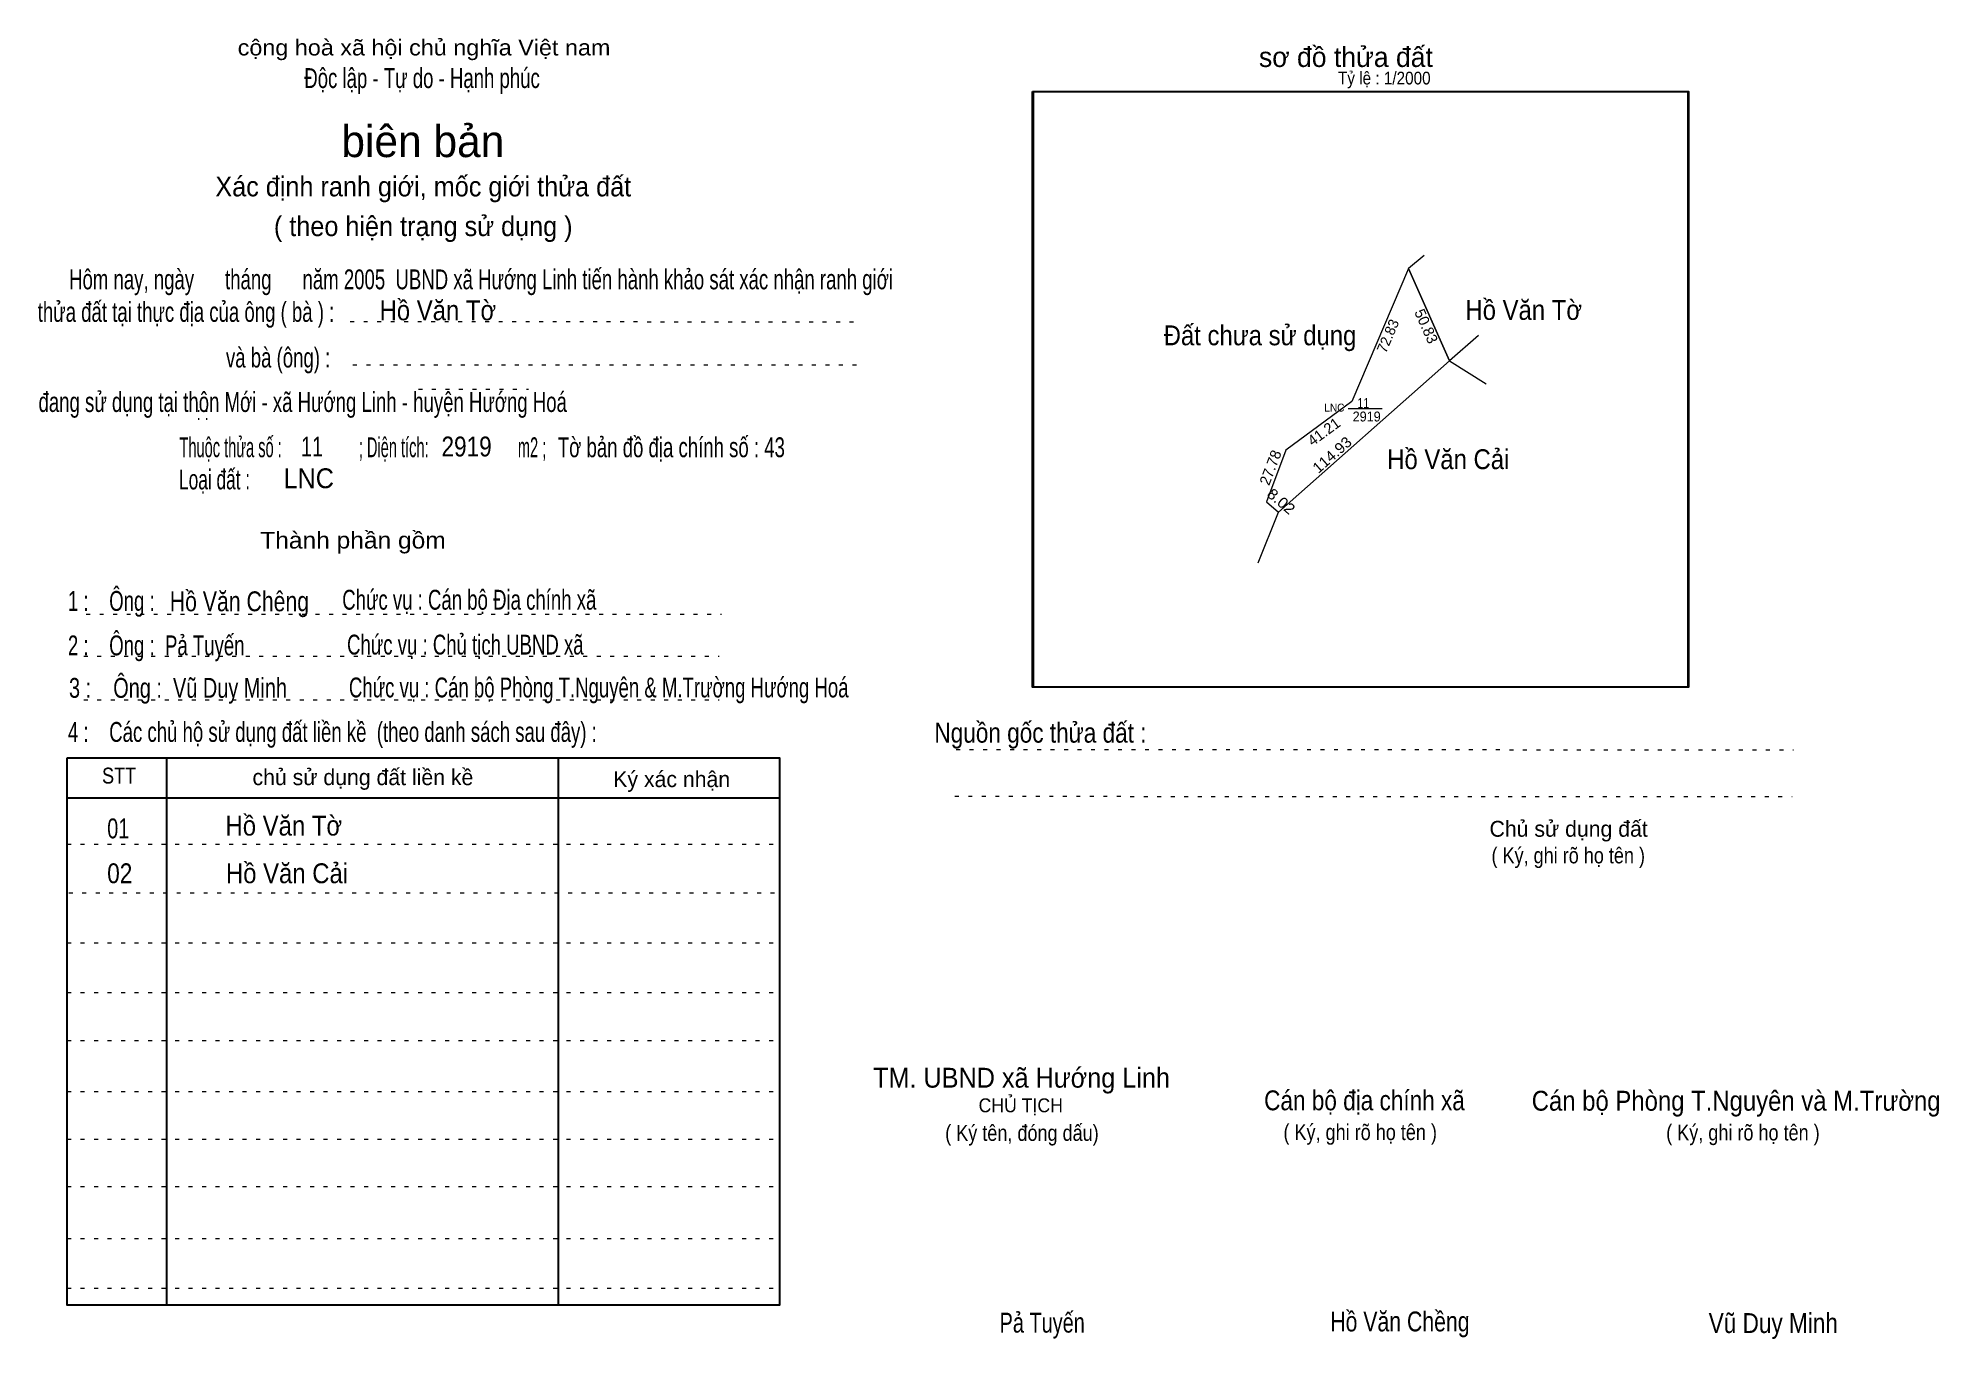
# Model space of a CAD drawing. Header units: centimetres. Extents: x -1.5 to 46.4, y -3.9 to 28.9.
import ezdxf
from ezdxf.enums import TextEntityAlignment as Align

# ---------------------------------------------------------------- set-up
doc = ezdxf.new("R2010")
doc.units = ezdxf.units.CM
doc.header["$LTSCALE"] = 0.2
doc.linetypes.add('DOTTED', pattern=[1.5, 0.3, -1.2])
for name, color, linetype in [('1', 7, 'Continuous'), ('16', 7, 'Continuous'), ('34', 7, 'Continuous'), ('51', 7, 'Continuous')]:
    doc.layers.add(name, color=color, linetype=linetype)
for name, color, linetype, lineweight in [('15', 7, 'Continuous', 13), ('2', 7, 'Continuous', 25), ('22', 7, 'Continuous', 13), ('5', 7, 'DOTTED', 13)]:
    doc.layers.add(name, color=color, linetype=linetype, lineweight=lineweight)

msp = doc.modelspace()

# ---------------------------------------------------------------- linework, layer by layer
at = {"layer": '15'}
msp.add_line((31.51, 19.54), (32.36, 19.54), dxfattribs=at)
at = {"layer": '2'}
msp.add_lwpolyline([(23.56, 27.52), (40.06, 27.52), (40.06, 12.52), (23.56, 12.52)], close=True, dxfattribs=at)
at = {"layer": '22'}
for p, q in [((34.06, 20.74), (34.98, 20.16)), ((29.24, 15.65), (29.75, 16.93))]:
    msp.add_line(p, q, dxfattribs=at)
msp.add_lwpolyline([(34.06, 20.74), (33.03, 23.06), (31.6, 19.71), (29.94, 18.49), (29.45, 17.19), (29.75, 16.93)], close=True, dxfattribs=at)
for points in [[(33.03, 23.06), (31.6, 19.71), (29.94, 18.49), (29.45, 17.19), (29.75, 16.93)], [(33.42, 23.39), (33.03, 23.06), (34.06, 20.74)], [(34.79, 21.38), (34.06, 20.74), (29.75, 16.93)]]:
    msp.add_lwpolyline(points, dxfattribs=at)
at = {"layer": '5'}
for p, q in [((6.37, 21.73), (19.21, 21.72)), ((6.44, 20.64), (19.25, 20.64)), ((8.09, 20.02), (10.86, 20.02)), ((-0.28, 14.36), (15.72, 14.36)), ((-0.34, 13.3), (15.66, 13.3)), ((-0.34, 12.2), (15.66, 12.2)), ((21.63, 10.95), (42.72, 10.94)), ((21.6, 9.77), (42.69, 9.76)), ((-0.76, 8.56), (17.18, 8.56)), ((-0.72, 7.34), (17.22, 7.34)), ((-0.76, 6.08), (17.18, 6.08)), ((-0.76, 4.83), (17.18, 4.83)), ((-0.76, 3.62), (17.18, 3.62)), ((-0.76, 2.33), (17.18, 2.33)), ((-0.76, 1.13), (17.18, 1.13)), ((-0.76, -0.06), (17.18, -0.06)), ((-0.76, -1.37), (17.18, -1.37)), ((-0.76, -2.62), (17.18, -2.62))]:
    msp.add_line(p, q, dxfattribs=at)
at = {"layer": '5', "linetype": 'Continuous', "lineweight": 25}
for p, q in [((1.74, 10.74), (1.74, -3.05)), ((11.61, 10.74), (11.61, -3.05)), ((-0.76, 9.73), (17.18, 9.73))]:
    msp.add_line(p, q, dxfattribs=at)
for points in [[(23.58, 27.52), (40.08, 27.52), (40.08, 12.52), (23.58, 12.52)], [(-0.76, 10.74), (17.18, 10.74), (17.18, -3.05), (-0.76, -3.05)]]:
    msp.add_lwpolyline(points, close=True, dxfattribs=at)

# ---------------------------------------------------------------- texts
at = {"layer": '1'}
for s, width, p in [('Đất chưa sử dụng', 0.9, (26.86, 21.13)), ('01', 0.75, (0.25, 8.71)), ('02', 0.85, (0.25, 7.58))]:
    msp.add_text(s, height=0.5, dxfattribs=dict(at, width=width)).set_placement(p)
at = {"layer": '15'}
for s, width, p in [('11', 0.8, (31.74, 19.55)), ('2919', 0.95, (31.62, 19.21))]:
    msp.add_text(s, height=0.25, dxfattribs=dict(at, width=width)).set_placement(p)
at = {"layer": '16', "width": 0.9}
for s, p in [('Hồ Văn Tờ', (7.11, 21.76)), ('Hồ Văn Tờ', (34.46, 21.77)), ('Hồ Văn Cải', (32.49, 18.01)), ('Hồ Văn Tờ', (3.23, 8.78)), ('Hồ Văn Cải', (3.24, 7.58))]:
    msp.add_text(s, height=0.5, dxfattribs=at).set_placement(p)
at = {"layer": '22', "width": 0.95}
msp.add_text('LNC', height=0.2, dxfattribs=at).set_placement((31.16, 19.46), align=Align.CENTER)
at = {"layer": '34'}
for s, height, width, p in [(': : ', 0.32, 0.85, (2.5, 19.25)), ('11', 0.5, 0.75, (5.13, 18.33)), ('2919', 0.5, 0.85, (8.67, 18.33)), ('LNC', 0.5, 0.95, (4.69, 17.53))]:
    msp.add_text(s, height=height, dxfattribs=dict(at, width=width)).set_placement(p)
at = {"layer": '5'}
for s, height, width, p in [('cộng hoà xã hội chủ nghĩa Việt nam', 0.4, 1.1, (8.23, 28.43)), ('Độc lập - Tự do - Hạnh phúc', 0.5, 0.7, (8.18, 27.61)), ('Xác định ranh giới, mốc giới thửa đất', 0.5, 0.95, (8.21, 24.88)), ('( theo hiện trạng sử dụng )', 0.5, 0.95, (8.21, 23.88)), ('Thành phần gồm', 0.42, 1.1, (6.44, 16.01)), ('Hồ Văn Chêng', 0.5, 0.8, (3.58, 14.43)), ('Chức vụ : Cán bộ Địa chính xã', 0.5, 0.7, (9.37, 14.47)), ('Chức vụ : Chủ tịch UBND xã', 0.5, 0.7, (9.27, 13.34)), ('Chức vụ : Cán bộ Phòng T.Nguyên & M.Trường Hướng Hoá', 0.5, 0.7, (12.63, 12.26)), ('    Nguồn gốc thửa đất :', 0.5, 0.85, (23.44, 11.12)), ('( Ký, ghi rõ họ tên )', 0.4, 0.85, (37.05, 8.08)), ('CHỦ TỊCH', 0.35, 0.95, (23.26, 1.81)), ('( Ký tên, đóng dấu)', 0.4, 0.85, (23.29, 1.09)), ('( Ký, ghi rõ họ tên )', 0.4, 0.85, (31.81, 1.11)), ('( Ký, ghi rõ họ tên )', 0.4, 0.85, (41.45, 1.1)), ('Pả Tuyến', 0.5, 0.75, (23.8, -3.74)), ('Hồ Văn Chềng', 0.5, 0.8, (32.81, -3.71)), ('Vũ Duy Minh', 0.5, 0.85, (42.215, -3.75))]:
    msp.add_text(s, height=height, dxfattribs=dict(at, width=width)).set_placement(p, align=Align.CENTER)
msp.add_text('sơ đồ thửa đất', height=0.5, dxfattribs=at).set_placement((29.26, 28.14))
for s, height, p in [('biên bản', 0.8, (8.2, 25.87)), ('      chủ sử dụng đất liền kề', 0.4, (6.245, 10.05)), ('   Ký xác nhận', 0.4, (14.245, 10)), ('Chủ sử dụng đất', 0.4, (37.06, 8.75))]:
    msp.add_text(s, height=height, dxfattribs=at).set_placement(p, align=Align.CENTER)
for s, height, width, p in [('   Hôm nay, ngày      tháng      năm 2005  UBND xã Hướng Linh tiến hành khảo sát xác nhận ranh giới ', 0.5, 0.7, (-1.1, 22.54)), ('thửa đất tại thực địa của ông ( bà ) :                                       ', 0.5, 0.7, (-1.5, 21.72)), ('                                     và bà (ông) :', 0.5, 0.7, (-1.57, 20.57)), (' đang sử dụng tại thôn Mới - xã Hướng Linh - huyện Hướng Hoá', 0.5, 0.7, (-1.61, 19.45)), ('Thuộc thửa số :                   ; Diện tích:                      m2 ;                                            ', 0.5, 0.55, (2.07, 18.31)), ('Tờ bản đồ địa chính số : 43', 0.5, 0.7, (11.6, 18.31)), ('Loại đất :  ', 0.5, 0.65, (2.06, 17.5)), ('    1 :    Ông :                                                        ', 0.5, 0.7, (-1.26, 14.44)), ('    2 :    Ông :  Pả Tuyến', 0.5, 0.7, (-1.26, 13.32)), ('    3 :    Ông :  Vũ Duy Minh', 0.5, 0.75, (-1.27, 12.25)), ('    4 :    Các chủ hộ sử dụng đất liền kề  (theo danh sách sau đây) :', 0.5, 0.7, (-1.26, 11.14)), ('STT', 0.4, 0.85, (0.12, 10.09)), ('TM. UBND xã Hướng Linh', 0.5, 0.95, (19.54, 2.43)), ('Cán bộ địa chính xã  ', 0.5, 0.85, (29.39, 1.86)), ('Cán bộ Phòng T.Nguyên và M.Trường', 0.5, 0.9, (36.13, 1.85))]:
    msp.add_text(s, height=height, dxfattribs=dict(at, width=width)).set_placement(p)
at = {"layer": '51', "width": 0.9}
msp.add_text('Tỷ lệ : 1/2000', height=0.32, dxfattribs=at).set_placement((31.25, 27.7))
at = {"layer": '51'}
for s, height, rotation, p in [('50.83', 0.27, 293.933, (33.3499, 21.5548)), ('72.83', 0.26, 66.885, (32.6282, 21.314)), ('41.21', 0.27, 36.325, (30.975, 18.8431)), ('27.78', 0.27, 69.229, (29.6763, 18.0021))]:
    msp.add_text(s, height=height, rotation=rotation, dxfattribs=at).set_placement(p, align=Align.CENTER)
for s, rotation, width, p in [('114.93', 41.451, 1.05, (31.1906, 18.2692)), ('8.02', 319.755, 1.1, (29.7328, 17.0953))]:
    msp.add_text(s, height=0.27, rotation=rotation, dxfattribs=dict(at, width=width)).set_placement(p, align=Align.CENTER)

doc.saveas('drawing.dxf')
